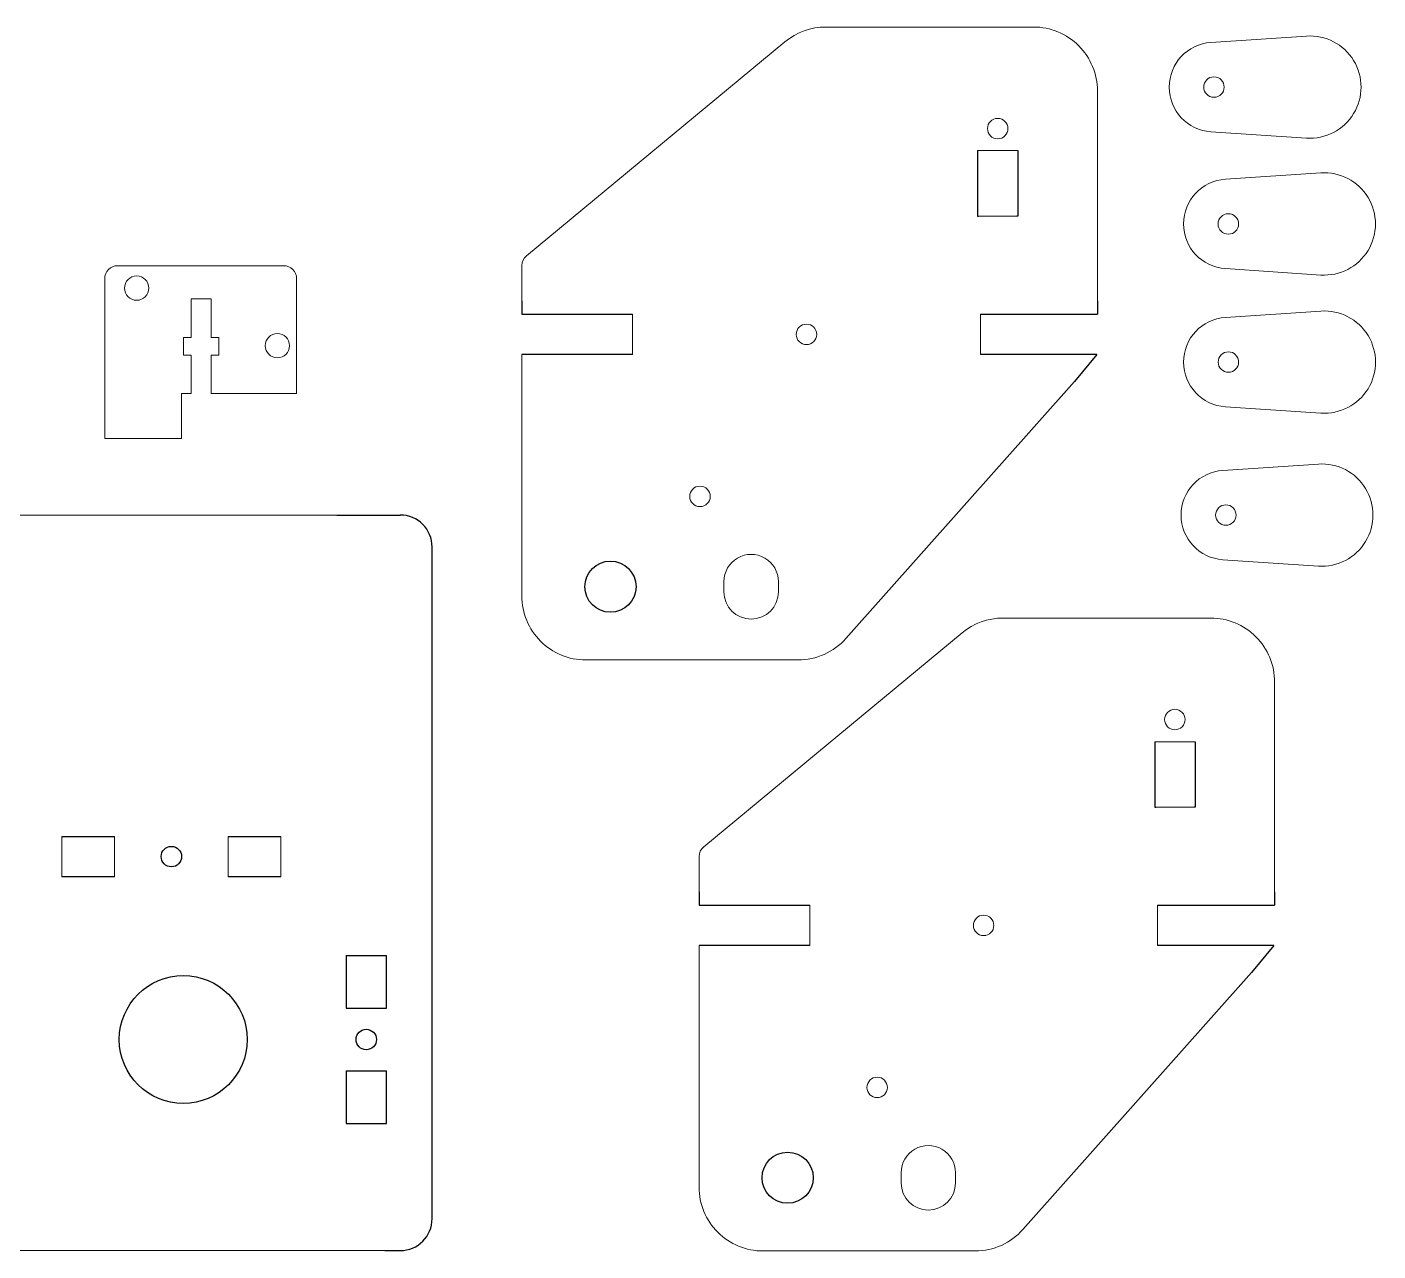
# Model space of a CAD drawing. Header units: millimetres. Extents: x 64 to 672, y 44 to 468.
# Drawn here: x 460.6 to 671.8, y 44.2 to 235.6 of the extents above; entities that cross this region are included whole.
import ezdxf

# ---------------------------------------------------------------- set-up
doc = ezdxf.new("R2010")
doc.units = ezdxf.units.MM
doc.header["$MEASUREMENT"] = 0
doc.layers.add('2nd cuts', color=7, linetype='Continuous')

msp = doc.modelspace()

# ---------------------------------------------------------------- linework, layer by layer
for p, q in [((609.19, 216.24), (609.19, 206)), ((615.49, 216.24), (615.49, 206.01)), ((609.19, 206), (609.34, 206)), ((615.49, 206.01), (615.34, 206)), ((537.94, 192.75), (537.94, 190.66)), ((627.94, 192.75), (627.94, 190.66)), ((537.94, 190.66), (555.24, 190.66)), ((609.64, 190.66), (627.94, 190.66)), ((555.24, 184.36), (537.94, 184.36)), ((627.82, 184.36), (609.64, 184.36)), ((627.82, 184.36), (624.34, 180.17)), ((508.99, 159.28), (518.91, 159.28)), ((523.91, 49.28), (523.91, 154.28)), ((636.89, 123.84), (636.89, 113.6)), ((643.19, 123.84), (643.19, 113.61)), ((636.89, 113.6), (637.04, 113.6)), ((643.19, 113.61), (643.04, 113.6)), ((466.02, 109.03), (474.26, 109.03)), ((492.02, 109.03), (500.26, 109.03)), ((474.26, 102.73), (466.02, 102.73)), ((500.26, 102.73), (492.02, 102.73)), ((565.64, 100.35), (565.64, 98.26)), ((655.64, 100.35), (655.64, 98.26)), ((565.64, 98.26), (582.94, 98.26)), ((637.34, 98.26), (655.64, 98.26)), ((582.94, 91.96), (565.64, 91.96)), ((655.52, 91.96), (637.34, 91.96)), ((655.52, 91.96), (652.04, 87.77)), ((510.46, 90.4), (510.46, 82.16)), ((510.46, 90.4), (516.76, 90.4)), ((516.76, 82.16), (516.76, 90.4)), ((510.46, 82.16), (516.76, 82.16)), ((510.46, 72.4), (516.76, 72.4)), ((510.46, 72.4), (510.46, 64.16)), ((516.76, 64.16), (516.76, 72.4)), ((510.46, 64.16), (516.76, 64.16)), ((516.49, 44.28), (518.91, 44.28))]:
    msp.add_line(p, q)
for centre, radius in [((551.79, 148.07), 4), ((483.14, 105.88), 1.6), ((485, 77.28), 10), ((513.61, 77.28), 1.6), ((579.49, 55.67), 4)]:
    msp.add_circle(centre, radius)
for centre, start, end in [((518.91, 154.28), 360, 90), ((518.91, 49.28), 270, 360)]:
    msp.add_arc(centre, 5, start, end)
at = {"layer": '2nd cuts', "lineweight": 9}
for points in [[(585.46, 235.57), (583.13, 235.57), (580.88, 234.76), (579.08, 233.27)], [(585.46, 235.57), (585.46, 235.57), (617.94, 235.57), (617.94, 235.57)], [(579.08, 233.27), (579.08, 233.27), (538.66, 199.82), (538.66, 199.82)], [(660.62, 234.16), (660.62, 234.16), (645.68, 233.16), (645.68, 233.16)], [(627.94, 192.75), (627.94, 192.75), (627.94, 225.57), (627.94, 225.57)], [(645.68, 219.19), (645.68, 219.19), (660.62, 218.2), (660.62, 218.2)], [(609.19, 216.24), (610.76, 216.24), (613.92, 216.24), (615.49, 216.24)], [(662.87, 212.77), (662.87, 212.77), (647.94, 211.77), (647.94, 211.77)], [(615.34, 206), (613.92, 206), (610.76, 206), (609.34, 206)], [(538.66, 199.82), (538.2, 199.44), (537.94, 198.87), (537.94, 198.28)], [(500.72, 198.25), (500.72, 198.25), (474.72, 198.25), (474.72, 198.25)], [(537.94, 198.28), (537.94, 198.28), (537.94, 192.75), (537.94, 192.75)], [(647.94, 197.8), (647.94, 197.8), (662.87, 196.8), (662.87, 196.8)], [(472.72, 196.25), (472.72, 196.25), (472.72, 171.25), (472.72, 171.25)], [(502.72, 178.25), (502.72, 178.25), (502.72, 196.25), (502.72, 196.25)], [(486.22, 193.05), (486.22, 193.05), (486.22, 191.05), (486.22, 191.05)], [(489.37, 193.05), (489.37, 193.05), (486.22, 193.05), (486.22, 193.05)], [(489.37, 187.05), (489.37, 187.05), (489.37, 193.05), (489.37, 193.05)], [(486.22, 191.05), (486.22, 191.05), (486.22, 187.05), (486.22, 187.05)], [(555.24, 184.36), (555.24, 185.88), (555.24, 188.37), (555.24, 190.66)], [(609.64, 190.66), (609.64, 189.61), (609.64, 186.21), (609.64, 184.36)], [(662.88, 191.17), (662.88, 191.17), (647.94, 190.17), (647.94, 190.17)], [(485.04, 187.05), (485.04, 187.05), (485.04, 184.25), (485.04, 184.25)], [(486.22, 187.05), (486.22, 187.05), (485.04, 187.05), (485.04, 187.05)], [(490.54, 187.05), (490.54, 187.05), (489.37, 187.05), (489.37, 187.05)], [(490.54, 184.25), (490.54, 184.25), (490.54, 187.05), (490.54, 187.05)], [(485.04, 184.25), (485.04, 184.25), (486.22, 184.25), (486.22, 184.25)], [(486.22, 184.25), (486.22, 184.25), (486.22, 178.25), (486.22, 178.25)], [(489.37, 184.25), (489.37, 184.25), (490.54, 184.25), (490.54, 184.25)], [(489.37, 178.25), (489.37, 178.25), (489.37, 184.25), (489.37, 184.25)], [(537.94, 184.36), (537.94, 181.85), (537.94, 146.62), (537.94, 146.62)], [(588.59, 139.97), (588.59, 139.97), (624.34, 180.17), (624.34, 180.17)], [(484.72, 178.25), (484.72, 178.25), (486.22, 178.25), (486.22, 178.25)], [(484.72, 171.25), (484.72, 171.25), (484.72, 178.25), (484.72, 178.25)], [(489.37, 178.25), (489.37, 178.25), (502.72, 178.25), (502.72, 178.25)], [(647.94, 176.2), (647.94, 176.2), (662.88, 175.2), (662.88, 175.2)], [(472.72, 171.25), (472.72, 171.25), (484.72, 171.25), (484.72, 171.25)], [(662.48, 167.25), (662.48, 167.25), (647.55, 166.26), (647.55, 166.26)], [(438.99, 159.28), (438.99, 159.28), (508.99, 159.28), (508.99, 159.28)], [(647.55, 152.29), (647.55, 152.29), (662.48, 151.29), (662.48, 151.29)], [(569.54, 148.87), (569.54, 148.87), (569.54, 147.27), (569.54, 147.27)], [(578.04, 147.27), (578.04, 147.27), (578.04, 148.87), (578.04, 148.87)], [(613.16, 143.17), (610.83, 143.17), (608.58, 142.36), (606.79, 140.87)], [(613.16, 143.17), (613.16, 143.17), (645.64, 143.17), (645.64, 143.17)], [(606.79, 140.87), (606.79, 140.87), (566.37, 107.42), (566.37, 107.42)], [(581.12, 136.62), (583.97, 136.62), (586.69, 137.84), (588.59, 139.97)], [(581.12, 136.62), (581.12, 136.62), (547.94, 136.62), (547.94, 136.62)], [(655.64, 100.35), (655.64, 100.35), (655.64, 133.17), (655.64, 133.17)], [(636.89, 123.84), (638.46, 123.84), (641.62, 123.84), (643.19, 123.84)], [(643.04, 113.6), (641.62, 113.6), (638.46, 113.6), (637.04, 113.6)], [(466.02, 109.03), (466.02, 107.65), (466.02, 104.12), (466.02, 102.73)], [(474.26, 102.73), (474.26, 104.12), (474.26, 107.65), (474.26, 109.03)], [(492.02, 109.03), (492.02, 107.65), (492.02, 104.12), (492.02, 102.73)], [(500.26, 102.73), (500.26, 104.12), (500.26, 107.65), (500.26, 109.03)], [(566.37, 107.42), (565.91, 107.04), (565.64, 106.48), (565.64, 105.88)], [(565.64, 105.88), (565.64, 105.88), (565.64, 100.35), (565.64, 100.35)], [(582.94, 91.96), (582.94, 93.48), (582.94, 95.97), (582.94, 98.26)], [(637.34, 98.26), (637.34, 97.21), (637.34, 93.81), (637.34, 91.96)], [(565.64, 91.96), (565.64, 89.46), (565.64, 54.22), (565.64, 54.22)], [(616.29, 47.58), (616.29, 47.58), (652.04, 87.77), (652.04, 87.77)], [(597.24, 56.47), (597.24, 56.47), (597.24, 54.87), (597.24, 54.87)], [(605.74, 54.87), (605.74, 54.87), (605.74, 56.47), (605.74, 56.47)], [(608.82, 44.22), (611.68, 44.22), (614.4, 45.44), (616.29, 47.58)], [(440.23, 44.28), (440.23, 44.28), (516.49, 44.28), (516.49, 44.28)], [(608.82, 44.22), (608.82, 44.22), (575.64, 44.22), (575.64, 44.22)]]:
    msp.add_open_spline(points, degree=3, dxfattribs=at)
for points, knots in [([(627.94, 225.57), (627.94, 228.22), (626.88, 230.76), (625.01, 232.64), (625.01, 232.64), (623.13, 234.52), (620.59, 235.57), (617.94, 235.57)], [0, 0, 0, 0, 0.333333, 0.333333, 0.333333, 0.333333, 1, 1, 1, 1]), ([(645.68, 233.16), (642.01, 232.92), (639.15, 229.86), (639.15, 226.18), (639.15, 226.18), (639.15, 222.49), (642.01, 219.44), (645.68, 219.19)], [0, 0, 0, 0, 0.333333, 0.333333, 0.333333, 0.333333, 1, 1, 1, 1]), ([(660.62, 218.2), (663.6, 218), (666.44, 219.47), (667.99, 222.03), (667.99, 222.03), (669.54, 224.58), (669.54, 227.78), (667.99, 230.33), (667.99, 230.33), (666.44, 232.88), (663.6, 234.36), (660.62, 234.16)], [0, 0, 0, 0, 0.25, 0.25, 0.25, 0.25, 0.5, 0.5, 0.5, 0.5, 1, 1, 1, 1]), ([(647.75, 226.18), (647.75, 227.06), (647.04, 227.78), (646.15, 227.78), (646.15, 227.78), (645.27, 227.78), (644.55, 227.06), (644.55, 226.18), (644.55, 226.18), (644.55, 225.3), (645.27, 224.58), (646.15, 224.58), (646.15, 224.58), (647.04, 224.58), (647.75, 225.3), (647.75, 226.18)], [0, 0, 0, 0, 0.2, 0.2, 0.2, 0.2, 0.4, 0.4, 0.4, 0.4, 0.6, 0.6, 0.6, 0.6, 1, 1, 1, 1]), ([(613.94, 219.69), (613.94, 220.58), (613.22, 221.29), (612.34, 221.29), (612.34, 221.29), (611.45, 221.29), (610.74, 220.58), (610.74, 219.69), (610.74, 219.69), (610.74, 218.81), (611.45, 218.09), (612.34, 218.09), (612.34, 218.09), (613.22, 218.09), (613.94, 218.81), (613.94, 219.69)], [0, 0, 0, 0, 0.2, 0.2, 0.2, 0.2, 0.4, 0.4, 0.4, 0.4, 0.6, 0.6, 0.6, 0.6, 1, 1, 1, 1]), ([(647.94, 211.77), (644.26, 211.52), (641.4, 208.47), (641.4, 204.78), (641.4, 204.78), (641.4, 201.1), (644.26, 198.05), (647.94, 197.8)], [0, 0, 0, 0, 0.333333, 0.333333, 0.333333, 0.333333, 1, 1, 1, 1]), ([(662.87, 196.8), (665.85, 196.6), (668.69, 198.08), (670.24, 200.63), (670.24, 200.63), (671.79, 203.18), (671.79, 206.39), (670.24, 208.94), (670.24, 208.94), (668.69, 211.49), (665.85, 212.97), (662.87, 212.77)], [0, 0, 0, 0, 0.25, 0.25, 0.25, 0.25, 0.5, 0.5, 0.5, 0.5, 1, 1, 1, 1]), ([(650, 204.78), (650, 205.67), (649.29, 206.38), (648.4, 206.38), (648.4, 206.38), (647.52, 206.38), (646.8, 205.67), (646.8, 204.78), (646.8, 204.78), (646.8, 203.9), (647.52, 203.18), (648.4, 203.18), (648.4, 203.18), (649.29, 203.18), (650, 203.9), (650, 204.78)], [0, 0, 0, 0, 0.2, 0.2, 0.2, 0.2, 0.4, 0.4, 0.4, 0.4, 0.6, 0.6, 0.6, 0.6, 1, 1, 1, 1]), ([(474.72, 198.25), (474.19, 198.25), (473.68, 198.04), (473.31, 197.67), (473.31, 197.67), (472.93, 197.29), (472.72, 196.78), (472.72, 196.25)], [0, 0, 0, 0, 0.333333, 0.333333, 0.333333, 0.333333, 1, 1, 1, 1]), ([(479.62, 194.75), (479.62, 195.8), (478.77, 196.65), (477.72, 196.65), (477.72, 196.65), (476.67, 196.65), (475.82, 195.8), (475.82, 194.75), (475.82, 194.75), (475.82, 193.7), (476.67, 192.85), (477.72, 192.85), (477.72, 192.85), (478.77, 192.85), (479.62, 193.7), (479.62, 194.75)], [0, 0, 0, 0, 0.2, 0.2, 0.2, 0.2, 0.4, 0.4, 0.4, 0.4, 0.6, 0.6, 0.6, 0.6, 1, 1, 1, 1]), ([(502.72, 196.25), (502.72, 196.78), (502.51, 197.29), (502.13, 197.67), (502.13, 197.67), (501.76, 198.04), (501.25, 198.25), (500.72, 198.25)], [0, 0, 0, 0, 0.333333, 0.333333, 0.333333, 0.333333, 1, 1, 1, 1]), ([(647.94, 190.17), (644.27, 189.93), (641.41, 186.87), (641.41, 183.19), (641.41, 183.19), (641.41, 179.5), (644.27, 176.45), (647.94, 176.2)], [0, 0, 0, 0, 0.333333, 0.333333, 0.333333, 0.333333, 1, 1, 1, 1]), ([(662.88, 175.2), (665.86, 175.01), (668.7, 176.48), (670.25, 179.03), (670.25, 179.03), (671.8, 181.59), (671.8, 184.79), (670.25, 187.34), (670.25, 187.34), (668.7, 189.89), (665.86, 191.37), (662.88, 191.17)], [0, 0, 0, 0, 0.25, 0.25, 0.25, 0.25, 0.5, 0.5, 0.5, 0.5, 1, 1, 1, 1]), ([(584.04, 187.52), (584.04, 188.4), (583.32, 189.12), (582.44, 189.12), (582.44, 189.12), (581.55, 189.12), (580.84, 188.4), (580.84, 187.52), (580.84, 187.52), (580.84, 186.63), (581.55, 185.92), (582.44, 185.92), (582.44, 185.92), (583.32, 185.92), (584.04, 186.63), (584.04, 187.52)], [0, 0, 0, 0, 0.2, 0.2, 0.2, 0.2, 0.4, 0.4, 0.4, 0.4, 0.6, 0.6, 0.6, 0.6, 1, 1, 1, 1]), ([(501.62, 185.75), (501.62, 186.8), (500.77, 187.65), (499.72, 187.65), (499.72, 187.65), (498.67, 187.65), (497.82, 186.8), (497.82, 185.75), (497.82, 185.75), (497.82, 184.7), (498.67, 183.85), (499.72, 183.85), (499.72, 183.85), (500.77, 183.85), (501.62, 184.7), (501.62, 185.75)], [0, 0, 0, 0, 0.2, 0.2, 0.2, 0.2, 0.4, 0.4, 0.4, 0.4, 0.6, 0.6, 0.6, 0.6, 1, 1, 1, 1]), ([(650.01, 183.19), (650.01, 184.07), (649.29, 184.79), (648.41, 184.79), (648.41, 184.79), (647.53, 184.79), (646.81, 184.07), (646.81, 183.19), (646.81, 183.19), (646.81, 182.3), (647.53, 181.59), (648.41, 181.59), (648.41, 181.59), (649.29, 181.59), (650.01, 182.3), (650.01, 183.19)], [0, 0, 0, 0, 0.2, 0.2, 0.2, 0.2, 0.4, 0.4, 0.4, 0.4, 0.6, 0.6, 0.6, 0.6, 1, 1, 1, 1]), ([(662.48, 151.29), (665.46, 151.09), (668.3, 152.57), (669.85, 155.12), (669.85, 155.12), (671.4, 157.67), (671.4, 160.87), (669.85, 163.42), (669.85, 163.42), (668.3, 165.98), (665.46, 167.45), (662.48, 167.25)], [0, 0, 0, 0, 0.25, 0.25, 0.25, 0.25, 0.5, 0.5, 0.5, 0.5, 1, 1, 1, 1]), ([(647.55, 166.26), (643.87, 166.01), (641.01, 162.96), (641.01, 159.27), (641.01, 159.27), (641.01, 155.59), (643.87, 152.53), (647.55, 152.29)], [0, 0, 0, 0, 0.333333, 0.333333, 0.333333, 0.333333, 1, 1, 1, 1]), ([(567.39, 162.19), (567.39, 163.07), (566.67, 163.79), (565.79, 163.79), (565.79, 163.79), (564.9, 163.79), (564.19, 163.07), (564.19, 162.19), (564.19, 162.19), (564.19, 161.3), (564.9, 160.59), (565.79, 160.59), (565.79, 160.59), (566.67, 160.59), (567.39, 161.3), (567.39, 162.19)], [0, 0, 0, 0, 0.2, 0.2, 0.2, 0.2, 0.4, 0.4, 0.4, 0.4, 0.6, 0.6, 0.6, 0.6, 1, 1, 1, 1]), ([(649.61, 159.27), (649.61, 160.15), (648.9, 160.87), (648.01, 160.87), (648.01, 160.87), (647.13, 160.87), (646.41, 160.15), (646.41, 159.27), (646.41, 159.27), (646.41, 158.39), (647.13, 157.67), (648.01, 157.67), (648.01, 157.67), (648.9, 157.67), (649.61, 158.39), (649.61, 159.27)], [0, 0, 0, 0, 0.2, 0.2, 0.2, 0.2, 0.4, 0.4, 0.4, 0.4, 0.6, 0.6, 0.6, 0.6, 1, 1, 1, 1]), ([(578.04, 148.87), (578.04, 150.39), (577.23, 151.79), (575.91, 152.55), (575.91, 152.55), (574.6, 153.31), (572.98, 153.31), (571.66, 152.55), (571.66, 152.55), (570.35, 151.79), (569.54, 150.39), (569.54, 148.87)], [0, 0, 0, 0, 0.25, 0.25, 0.25, 0.25, 0.5, 0.5, 0.5, 0.5, 1, 1, 1, 1]), ([(537.94, 146.62), (537.94, 143.97), (538.99, 141.42), (540.87, 139.55), (540.87, 139.55), (542.74, 137.67), (545.29, 136.62), (547.94, 136.62)], [0, 0, 0, 0, 0.333333, 0.333333, 0.333333, 0.333333, 1, 1, 1, 1]), ([(569.54, 147.27), (569.54, 144.92), (571.44, 143.02), (573.79, 143.02), (573.79, 143.02), (576.14, 143.02), (578.04, 144.92), (578.04, 147.27)], [0, 0, 0, 0, 0.333333, 0.333333, 0.333333, 0.333333, 1, 1, 1, 1]), ([(655.64, 133.17), (655.64, 135.82), (654.59, 138.37), (652.71, 140.24), (652.71, 140.24), (650.84, 142.12), (648.29, 143.17), (645.64, 143.17)], [0, 0, 0, 0, 0.333333, 0.333333, 0.333333, 0.333333, 1, 1, 1, 1]), ([(641.64, 127.3), (641.64, 128.18), (640.93, 128.9), (640.04, 128.9), (640.04, 128.9), (639.16, 128.9), (638.44, 128.18), (638.44, 127.3), (638.44, 127.3), (638.44, 126.41), (639.16, 125.7), (640.04, 125.7), (640.04, 125.7), (640.93, 125.7), (641.64, 126.41), (641.64, 127.3)], [0, 0, 0, 0, 0.2, 0.2, 0.2, 0.2, 0.4, 0.4, 0.4, 0.4, 0.6, 0.6, 0.6, 0.6, 1, 1, 1, 1]), ([(611.74, 95.12), (611.74, 96), (611.03, 96.72), (610.14, 96.72), (610.14, 96.72), (609.26, 96.72), (608.54, 96), (608.54, 95.12), (608.54, 95.12), (608.54, 94.24), (609.26, 93.52), (610.14, 93.52), (610.14, 93.52), (611.03, 93.52), (611.74, 94.24), (611.74, 95.12)], [0, 0, 0, 0, 0.2, 0.2, 0.2, 0.2, 0.4, 0.4, 0.4, 0.4, 0.6, 0.6, 0.6, 0.6, 1, 1, 1, 1]), ([(595.09, 69.79), (595.09, 70.67), (594.38, 71.39), (593.49, 71.39), (593.49, 71.39), (592.61, 71.39), (591.89, 70.67), (591.89, 69.79), (591.89, 69.79), (591.89, 68.9), (592.61, 68.19), (593.49, 68.19), (593.49, 68.19), (594.38, 68.19), (595.09, 68.9), (595.09, 69.79)], [0, 0, 0, 0, 0.2, 0.2, 0.2, 0.2, 0.4, 0.4, 0.4, 0.4, 0.6, 0.6, 0.6, 0.6, 1, 1, 1, 1]), ([(605.74, 56.47), (605.74, 57.99), (604.93, 59.39), (603.62, 60.15), (603.62, 60.15), (602.3, 60.91), (600.68, 60.91), (599.37, 60.15), (599.37, 60.15), (598.05, 59.39), (597.24, 57.99), (597.24, 56.47)], [0, 0, 0, 0, 0.25, 0.25, 0.25, 0.25, 0.5, 0.5, 0.5, 0.5, 1, 1, 1, 1]), ([(565.64, 54.22), (565.64, 51.57), (566.7, 49.02), (568.57, 47.15), (568.57, 47.15), (570.45, 45.27), (572.99, 44.22), (575.64, 44.22)], [0, 0, 0, 0, 0.333333, 0.333333, 0.333333, 0.333333, 1, 1, 1, 1]), ([(597.24, 54.87), (597.24, 52.52), (599.14, 50.62), (601.49, 50.62), (601.49, 50.62), (603.84, 50.62), (605.74, 52.52), (605.74, 54.87)], [0, 0, 0, 0, 0.333333, 0.333333, 0.333333, 0.333333, 1, 1, 1, 1])]:
    msp.add_open_spline(points, degree=3, knots=knots, dxfattribs=at)

doc.saveas('drawing.dxf')
